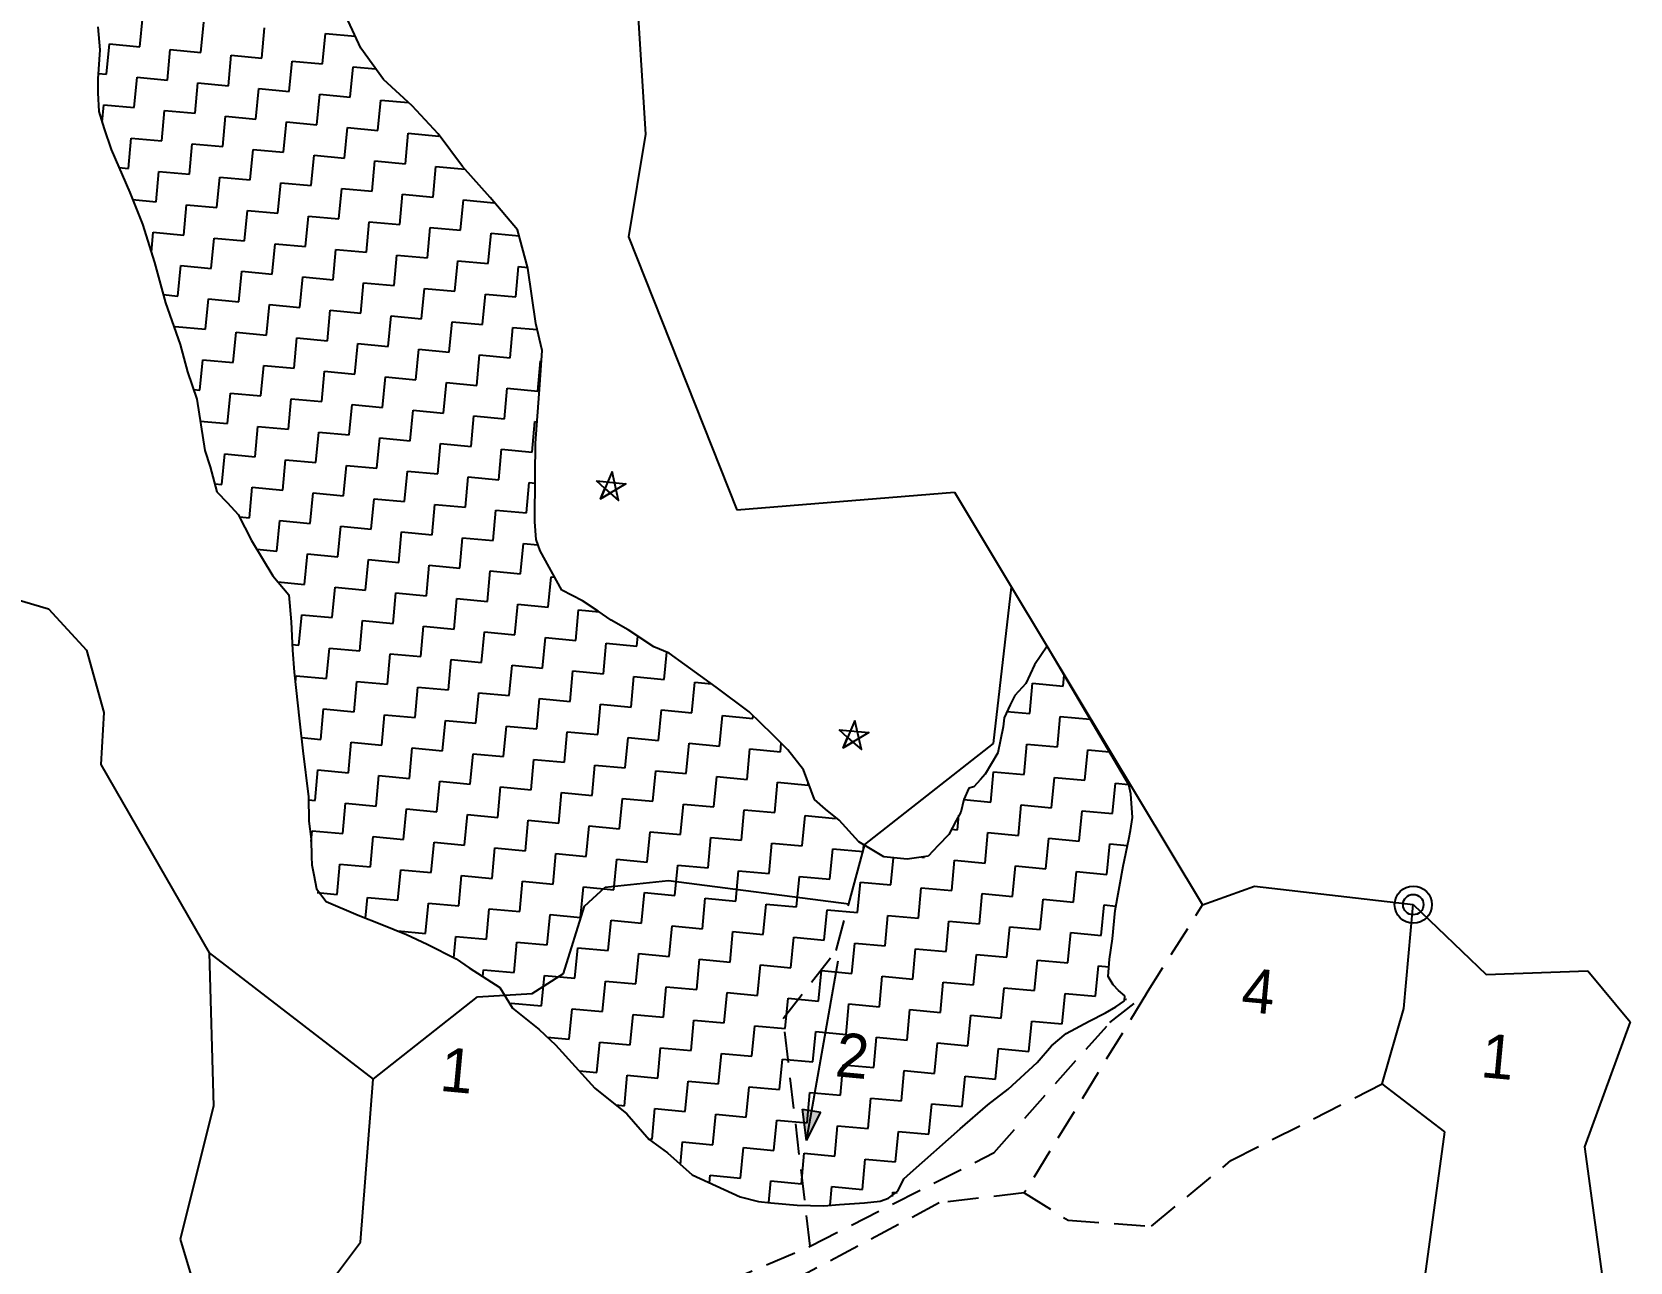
# Model space of a CAD drawing. Header units: metres. Extents: x 292095 to 294306, y 2100393 to 2102799.
# Drawn here: x 293723.3 to 293982.7, y 2100866.9 to 2101066.5 of the extents above; entities that cross this region are included whole.
import ezdxf
from ezdxf.enums import TextEntityAlignment as Align

# ---------------------------------------------------------------- set-up
doc = ezdxf.new("R2010")
doc.units = ezdxf.units.M
doc.header["$MEASUREMENT"] = 0
doc.linetypes.add('DASHED', pattern=[0.75, 0.5, -0.25])
for name, color, linetype in [('POLY_HATCH', 12, 'Continuous'), ('POLY_PARCEL', 6, 'Continuous'), ('POLY_SUBPARCEL', 6, 'DASHED'), ('TEXT_MAPIN', 7, 'Continuous'), ('V_BOUND_LINE', 7, 'Continuous')]:
    doc.layers.add(name, color=color, linetype=linetype)
doc.styles.add('TEXT_MAP', font='')
doc.styles.get('TEXT_MAP').set_extended_font_data('Kruti Dev 050')

msp = doc.modelspace()

# ---------------------------------------------------------------- hatches: boundary and pattern name
h = msp.add_hatch(color=256)
h.paths.add_polyline_path([(293849.86, 2100891.42), (293848.38, 2100891.68), (293849.01, 2100886.59)])
h.paths.add_polyline_path([(293849.01, 2100886.59), (293851.34, 2100891.16), (293849.86, 2100891.42)])

# ---------------------------------------------------------------- linework, layer by layer
for points in [[(293817.48, 2100995.16), (293815.56, 2100990.73), (293817.15, 2100991.67), (293818.53, 2100990.45)], [(293814.91, 2100993.64), (293819.71, 2100993.19), (293815.56, 2100990.73), (293816.29, 2100992.42)], [(293854.3, 2100953.23), (293859.11, 2100952.78), (293854.95, 2100950.32), (293855.68, 2100952.01)], [(293856.87, 2100954.75), (293854.95, 2100950.32), (293856.54, 2100951.26), (293857.92, 2100950.04)]]:
    msp.add_lwpolyline(points, close=True)
for points in [[(293816.29, 2100992.42), (293817.15, 2100991.67)], [(293855.68, 2100952.01), (293856.54, 2100951.26)], [(293849.01, 2100886.59), (293854.15, 2100915.72)], [(293848.38, 2100891.68), (293851.34, 2100891.16)], [(293849.01, 2100886.59), (293848.38, 2100891.68)], [(293849.01, 2100886.59), (293851.34, 2100891.16)]]:
    msp.add_lwpolyline(points)
for radius in [3.02, 1.66]:
    msp.add_circle((293947.49, 2100924.87), radius)
at = {"layer": 'POLY_HATCH', "linetype": 'Continuous'}
for p, q in [((293740.83, 2101064.11), (293741.29, 2101069.05)), ((293750.71, 2101063.18), (293751.18, 2101068.12)), ((293760.6, 2101062.26), (293761.06, 2101067.2)), ((293735.43, 2101059.63), (293735.89, 2101064.57)), ((293735.89, 2101064.57), (293740.83, 2101064.11)), ((293770.48, 2101061.33), (293770.95, 2101066.27)), ((293770.95, 2101066.27), (293775.79, 2101065.82)), ((293745.31, 2101058.7), (293745.77, 2101063.64)), ((293745.77, 2101063.64), (293750.71, 2101063.18)), ((293755.19, 2101057.78), (293755.66, 2101062.72)), ((293755.66, 2101062.72), (293760.6, 2101062.26)), ((293765.08, 2101056.85), (293765.54, 2101061.79)), ((293765.54, 2101061.79), (293770.48, 2101061.33)), ((293734.08, 2101059.75), (293735.43, 2101059.63)), ((293739.91, 2101054.22), (293740.37, 2101059.16)), ((293740.37, 2101059.16), (293745.31, 2101058.7)), ((293774.96, 2101055.93), (293775.43, 2101060.87)), ((293775.43, 2101060.87), (293779.08, 2101060.53)), ((293749.79, 2101053.3), (293750.25, 2101058.24)), ((293750.25, 2101058.24), (293755.19, 2101057.78)), ((293759.67, 2101052.37), (293760.14, 2101057.31)), ((293760.14, 2101057.31), (293765.08, 2101056.85)), ((293769.56, 2101051.45), (293770.02, 2101056.39)), ((293770.02, 2101056.39), (293774.96, 2101055.93)), ((293734.7, 2101051.86), (293734.96, 2101054.68)), ((293734.96, 2101054.68), (293739.91, 2101054.22)), ((293744.38, 2101048.82), (293744.85, 2101053.76)), ((293744.85, 2101053.76), (293749.79, 2101053.3)), ((293779.44, 2101050.52), (293779.91, 2101055.46)), ((293779.91, 2101055.46), (293784.45, 2101055.04)), ((293754.27, 2101047.89), (293754.73, 2101052.83)), ((293754.73, 2101052.83), (293759.67, 2101052.37)), ((293764.15, 2101046.97), (293764.62, 2101051.91)), ((293764.62, 2101051.91), (293769.56, 2101051.45)), ((293774.04, 2101046.04), (293774.5, 2101050.98)), ((293774.5, 2101050.98), (293779.44, 2101050.52)), ((293738.98, 2101044.34), (293739.44, 2101049.28)), ((293739.44, 2101049.28), (293744.38, 2101048.82)), ((293748.86, 2101043.41), (293749.33, 2101048.35)), ((293749.33, 2101048.35), (293754.27, 2101047.89)), ((293783.92, 2101045.12), (293784.38, 2101050.06)), ((293784.38, 2101050.06), (293789.33, 2101049.6)), ((293789.33, 2101049.6), (293789.35, 2101049.82)), ((293758.75, 2101042.49), (293759.21, 2101047.43)), ((293759.21, 2101047.43), (293764.15, 2101046.97)), ((293768.63, 2101041.56), (293769.1, 2101046.5)), ((293769.1, 2101046.5), (293774.04, 2101046.04)), ((293737.43, 2101044.48), (293738.98, 2101044.34)), ((293743.46, 2101038.93), (293743.92, 2101043.87)), ((293743.92, 2101043.87), (293748.86, 2101043.41)), ((293778.52, 2101040.64), (293778.98, 2101045.58)), ((293778.98, 2101045.58), (293783.92, 2101045.12)), ((293788.4, 2101039.71), (293788.86, 2101044.65)), ((293788.86, 2101044.65), (293793.6, 2101044.21)), ((293753.34, 2101038.01), (293753.81, 2101042.95)), ((293753.81, 2101042.95), (293758.75, 2101042.49)), ((293763.23, 2101037.08), (293763.69, 2101042.02)), ((293763.69, 2101042.02), (293768.63, 2101041.56)), ((293773.11, 2101036.16), (293773.58, 2101041.1)), ((293773.58, 2101041.1), (293778.52, 2101040.64)), ((293739.64, 2101039.29), (293743.46, 2101038.93)), ((293747.94, 2101033.53), (293748.4, 2101038.47)), ((293748.4, 2101038.47), (293753.34, 2101038.01)), ((293783, 2101035.23), (293783.46, 2101040.17)), ((293783.46, 2101040.17), (293788.4, 2101039.71)), ((293792.88, 2101034.31), (293793.34, 2101039.25)), ((293793.34, 2101039.25), (293798.29, 2101038.79)), ((293798.29, 2101038.79), (293798.3, 2101038.89)), ((293757.82, 2101032.6), (293758.29, 2101037.54)), ((293758.29, 2101037.54), (293763.23, 2101037.08)), ((293767.71, 2101031.68), (293768.17, 2101036.62)), ((293768.17, 2101036.62), (293773.11, 2101036.16)), ((293777.59, 2101030.75), (293778.05, 2101035.69)), ((293778.05, 2101035.69), (293783, 2101035.23)), ((293742.69, 2101030.73), (293743, 2101033.99)), ((293743, 2101033.99), (293747.94, 2101033.53)), ((293752.42, 2101028.12), (293752.88, 2101033.06)), ((293752.88, 2101033.06), (293757.82, 2101032.6)), ((293787.48, 2101029.83), (293787.94, 2101034.77)), ((293787.94, 2101034.77), (293792.88, 2101034.31)), ((293797.36, 2101028.9), (293797.82, 2101033.84)), ((293797.82, 2101033.84), (293802.41, 2101033.42)), ((293762.3, 2101027.2), (293762.77, 2101032.14)), ((293762.77, 2101032.14), (293767.71, 2101031.68)), ((293772.19, 2101026.27), (293772.65, 2101031.21)), ((293772.65, 2101031.21), (293777.59, 2101030.75)), ((293782.07, 2101025.35), (293782.53, 2101030.29)), ((293782.53, 2101030.29), (293787.48, 2101029.83)), ((293747.01, 2101023.64), (293747.48, 2101028.59)), ((293747.48, 2101028.59), (293752.42, 2101028.12)), ((293756.9, 2101022.72), (293757.36, 2101027.66)), ((293757.36, 2101027.66), (293762.3, 2101027.2)), ((293791.96, 2101024.42), (293792.42, 2101029.36)), ((293792.42, 2101029.36), (293797.36, 2101028.9)), ((293801.84, 2101023.5), (293802.3, 2101028.44)), ((293802.3, 2101028.44), (293803.77, 2101028.3)), ((293766.78, 2101021.79), (293767.25, 2101026.74)), ((293767.25, 2101026.74), (293772.19, 2101026.27)), ((293776.67, 2101020.87), (293777.13, 2101025.81)), ((293777.13, 2101025.81), (293782.07, 2101025.35)), ((293744.63, 2101023.87), (293747.01, 2101023.64)), ((293751.49, 2101018.24), (293751.96, 2101023.18)), ((293751.96, 2101023.18), (293756.9, 2101022.72)), ((293786.55, 2101019.94), (293787.01, 2101024.89)), ((293787.01, 2101024.89), (293791.96, 2101024.42)), ((293796.44, 2101019.02), (293796.9, 2101023.96)), ((293796.9, 2101023.96), (293801.84, 2101023.5)), ((293761.38, 2101017.31), (293761.84, 2101022.26)), ((293761.84, 2101022.26), (293766.78, 2101021.79)), ((293771.26, 2101016.39), (293771.73, 2101021.33)), ((293771.73, 2101021.33), (293776.67, 2101020.87)), ((293781.15, 2101015.46), (293781.61, 2101020.41)), ((293781.61, 2101020.41), (293786.55, 2101019.94)), ((293746.51, 2101018.26), (293746.55, 2101018.7)), ((293746.55, 2101018.7), (293751.49, 2101018.24)), ((293755.97, 2101012.83), (293756.44, 2101017.78)), ((293756.44, 2101017.78), (293761.38, 2101017.31)), ((293791.03, 2101014.54), (293791.49, 2101019.48)), ((293791.49, 2101019.48), (293796.44, 2101019.02)), ((293800.92, 2101013.61), (293801.38, 2101018.56)), ((293801.38, 2101018.56), (293805.31, 2101018.19)), ((293765.86, 2101011.91), (293766.32, 2101016.85)), ((293766.32, 2101016.85), (293771.26, 2101016.39)), ((293775.74, 2101010.98), (293776.2, 2101015.93)), ((293776.2, 2101015.93), (293781.15, 2101015.46)), ((293785.63, 2101010.06), (293786.09, 2101015)), ((293786.09, 2101015), (293791.03, 2101014.54)), ((293750.57, 2101008.35), (293751.03, 2101013.3)), ((293751.03, 2101013.3), (293755.97, 2101012.83)), ((293760.45, 2101007.43), (293760.92, 2101012.37)), ((293760.92, 2101012.37), (293765.86, 2101011.91)), ((293795.51, 2101009.13), (293795.97, 2101014.08)), ((293795.97, 2101014.08), (293800.92, 2101013.61)), ((293805.4, 2101008.21), (293805.86, 2101013.15)), ((293805.86, 2101013.15), (293806, 2101013.14)), ((293770.34, 2101006.5), (293770.8, 2101011.45)), ((293770.8, 2101011.45), (293775.74, 2101010.98)), ((293780.22, 2101005.58), (293780.68, 2101010.52)), ((293780.68, 2101010.52), (293785.63, 2101010.06)), ((293790.11, 2101004.65), (293790.57, 2101009.6)), ((293790.57, 2101009.6), (293795.51, 2101009.13)), ((293749.55, 2101008.45), (293750.57, 2101008.35)), ((293755.05, 2101002.95), (293755.51, 2101007.89)), ((293755.51, 2101007.89), (293760.45, 2101007.43)), ((293764.93, 2101002.02), (293765.4, 2101006.97)), ((293765.4, 2101006.97), (293770.34, 2101006.5)), ((293799.99, 2101003.73), (293800.45, 2101008.67)), ((293800.45, 2101008.67), (293805.4, 2101008.21)), ((293774.82, 2101001.1), (293775.28, 2101006.04)), ((293775.28, 2101006.04), (293780.22, 2101005.58)), ((293784.7, 2101000.17), (293785.16, 2101005.12)), ((293785.16, 2101005.12), (293790.11, 2101004.65)), ((293794.59, 2100999.25), (293795.05, 2101004.19)), ((293795.05, 2101004.19), (293799.99, 2101003.73)), ((293750.63, 2101003.36), (293755.05, 2101002.95)), ((293759.53, 2100997.54), (293759.99, 2101002.49)), ((293759.99, 2101002.49), (293764.93, 2101002.02)), ((293804.47, 2100998.32), (293804.93, 2101003.27)), ((293804.93, 2101003.27), (293805.28, 2101003.23)), ((293769.41, 2100996.62), (293769.88, 2101001.56)), ((293769.88, 2101001.56), (293774.82, 2101001.1)), ((293779.3, 2100995.69), (293779.76, 2101000.64)), ((293779.76, 2101000.64), (293784.7, 2101000.17)), ((293789.18, 2100994.77), (293789.64, 2100999.71)), ((293789.64, 2100999.71), (293794.59, 2100999.25)), ((293754.12, 2100993.07), (293754.59, 2100998.01)), ((293754.59, 2100998.01), (293759.53, 2100997.54)), ((293764.01, 2100992.14), (293764.47, 2100997.08)), ((293764.47, 2100997.08), (293769.41, 2100996.62)), ((293799.07, 2100993.84), (293799.53, 2100998.79)), ((293799.53, 2100998.79), (293804.47, 2100998.32)), ((293773.89, 2100991.21), (293774.35, 2100996.16)), ((293774.35, 2100996.16), (293779.3, 2100995.69)), ((293783.78, 2100990.29), (293784.24, 2100995.23)), ((293784.24, 2100995.23), (293789.18, 2100994.77)), ((293793.66, 2100989.36), (293794.12, 2100994.31)), ((293794.12, 2100994.31), (293799.07, 2100993.84)), ((293752.97, 2100993.17), (293754.12, 2100993.07)), ((293758.6, 2100987.66), (293759.07, 2100992.6)), ((293759.07, 2100992.6), (293764.01, 2100992.14)), ((293768.49, 2100986.74), (293768.95, 2100991.68)), ((293768.95, 2100991.68), (293773.89, 2100991.21)), ((293803.55, 2100988.44), (293804.01, 2100993.38)), ((293804.01, 2100993.38), (293804.99, 2100993.29)), ((293778.37, 2100985.81), (293778.83, 2100990.75)), ((293778.83, 2100990.75), (293783.78, 2100990.29)), ((293788.26, 2100984.89), (293788.72, 2100989.83)), ((293788.72, 2100989.83), (293793.66, 2100989.36)), ((293798.14, 2100983.96), (293798.6, 2100988.9)), ((293798.6, 2100988.9), (293803.55, 2100988.44)), ((293756.98, 2100987.81), (293758.6, 2100987.66)), ((293763.08, 2100982.26), (293763.55, 2100987.2)), ((293763.55, 2100987.2), (293768.49, 2100986.74)), ((293772.97, 2100981.33), (293773.43, 2100986.27)), ((293773.43, 2100986.27), (293778.37, 2100985.81)), ((293782.85, 2100980.41), (293783.31, 2100985.35)), ((293783.31, 2100985.35), (293788.26, 2100984.89)), ((293792.74, 2100979.48), (293793.2, 2100984.42)), ((293793.2, 2100984.42), (293798.14, 2100983.96)), ((293802.62, 2100978.56), (293803.08, 2100983.5)), ((293803.08, 2100983.5), (293805.44, 2100983.28)), ((293759.81, 2100982.56), (293763.08, 2100982.26)), ((293767.56, 2100976.85), (293768.02, 2100981.79)), ((293768.02, 2100981.79), (293772.97, 2100981.33)), ((293777.45, 2100975.93), (293777.91, 2100980.87)), ((293777.91, 2100980.87), (293782.85, 2100980.41)), ((293787.33, 2100975), (293787.79, 2100979.94)), ((293787.79, 2100979.94), (293792.74, 2100979.48)), ((293797.22, 2100974.08), (293797.68, 2100979.02)), ((293797.68, 2100979.02), (293802.62, 2100978.56)), ((293763.22, 2100977.26), (293767.56, 2100976.85)), ((293772.04, 2100971.45), (293772.5, 2100976.39)), ((293772.5, 2100976.39), (293777.45, 2100975.93)), ((293807.1, 2100973.15), (293807.56, 2100978.09)), ((293807.56, 2100978.09), (293808.14, 2100978.04)), ((293781.93, 2100970.52), (293782.39, 2100975.46)), ((293782.39, 2100975.46), (293787.33, 2100975)), ((293791.81, 2100969.6), (293792.27, 2100974.54)), ((293792.27, 2100974.54), (293797.22, 2100974.08)), ((293801.69, 2100968.67), (293802.16, 2100973.61)), ((293802.16, 2100973.61), (293807.1, 2100973.15)), ((293766.64, 2100966.97), (293767.1, 2100971.91)), ((293767.1, 2100971.91), (293772.04, 2100971.45)), ((293776.52, 2100966.04), (293776.98, 2100970.98)), ((293776.98, 2100970.98), (293781.93, 2100970.52)), ((293811.58, 2100967.75), (293812.04, 2100972.69)), ((293812.04, 2100972.69), (293815.39, 2100972.37)), ((293786.41, 2100965.12), (293786.87, 2100970.06)), ((293786.87, 2100970.06), (293791.81, 2100969.6)), ((293796.29, 2100964.19), (293796.75, 2100969.13)), ((293796.75, 2100969.13), (293801.69, 2100968.67)), ((293806.17, 2100963.27), (293806.64, 2100968.21)), ((293806.64, 2100968.21), (293811.58, 2100967.75)), ((293821.46, 2100966.82), (293821.62, 2100968.45)), ((293765.54, 2100967.07), (293766.64, 2100966.97)), ((293771.12, 2100961.56), (293771.58, 2100966.5)), ((293771.58, 2100966.5), (293776.52, 2100966.04)), ((293781, 2100960.64), (293781.46, 2100965.58)), ((293781.46, 2100965.58), (293786.41, 2100965.12)), ((293816.06, 2100962.34), (293816.52, 2100967.28)), ((293816.52, 2100967.28), (293821.46, 2100966.82)), ((293825.94, 2100961.42), (293826.36, 2100965.83)), ((293790.89, 2100959.71), (293791.35, 2100964.65)), ((293791.35, 2100964.65), (293796.29, 2100964.19)), ((293800.77, 2100958.79), (293801.23, 2100963.73)), ((293801.23, 2100963.73), (293806.17, 2100963.27)), ((293810.65, 2100957.86), (293811.12, 2100962.8)), ((293811.12, 2100962.8), (293816.06, 2100962.34)), ((293766.07, 2100960.93), (293766.17, 2100962.02)), ((293766.17, 2100962.02), (293771.12, 2100961.56)), ((293775.6, 2100956.16), (293776.06, 2100961.1)), ((293776.06, 2100961.1), (293781, 2100960.64)), ((293785.48, 2100955.23), (293785.94, 2100960.17)), ((293785.94, 2100960.17), (293790.89, 2100959.71)), ((293820.54, 2100956.94), (293821, 2100961.88)), ((293821, 2100961.88), (293825.94, 2100961.42)), ((293830.42, 2100956.01), (293830.89, 2100960.95)), ((293830.89, 2100960.95), (293833.62, 2100960.7)), ((293885.25, 2100955.87), (293885.71, 2100960.81)), ((293885.71, 2100960.81), (293890.65, 2100960.35)), ((293890.65, 2100960.35), (293890.82, 2100962.12)), ((293795.37, 2100954.31), (293795.83, 2100959.25)), ((293795.83, 2100959.25), (293800.77, 2100958.79)), ((293805.25, 2100953.38), (293805.71, 2100958.32)), ((293805.71, 2100958.32), (293810.65, 2100957.86)), ((293770.19, 2100951.68), (293770.65, 2100956.62)), ((293770.65, 2100956.62), (293775.6, 2100956.16)), ((293780.08, 2100950.75), (293780.54, 2100955.69)), ((293780.54, 2100955.69), (293785.48, 2100955.23)), ((293815.13, 2100952.46), (293815.6, 2100957.4)), ((293815.6, 2100957.4), (293820.54, 2100956.94)), ((293825.02, 2100951.53), (293825.48, 2100956.47)), ((293825.48, 2100956.47), (293830.42, 2100956.01)), ((293834.9, 2100950.61), (293835.37, 2100955.55)), ((293835.37, 2100955.55), (293840.31, 2100955.09)), ((293840.31, 2100955.09), (293840.35, 2100955.54)), ((293881.51, 2100956.22), (293885.25, 2100955.87)), ((293889.73, 2100950.46), (293890.19, 2100955.4)), ((293890.19, 2100955.4), (293895.06, 2100954.95)), ((293789.96, 2100949.83), (293790.42, 2100954.77)), ((293790.42, 2100954.77), (293795.37, 2100954.31)), ((293799.84, 2100948.9), (293800.31, 2100953.84)), ((293800.31, 2100953.84), (293805.25, 2100953.38)), ((293809.73, 2100947.98), (293810.19, 2100952.92)), ((293810.19, 2100952.92), (293815.13, 2100952.46)), ((293767.04, 2100951.97), (293770.19, 2100951.68)), ((293774.67, 2100946.27), (293775.13, 2100951.22)), ((293775.13, 2100951.22), (293780.08, 2100950.75)), ((293784.56, 2100945.35), (293785.02, 2100950.29)), ((293785.02, 2100950.29), (293789.96, 2100949.83)), ((293819.61, 2100947.05), (293820.08, 2100951.99)), ((293820.08, 2100951.99), (293825.02, 2100951.53)), ((293829.5, 2100946.13), (293829.96, 2100951.07)), ((293829.96, 2100951.07), (293834.9, 2100950.61)), ((293839.38, 2100945.2), (293839.84, 2100950.14)), ((293839.84, 2100950.14), (293844.79, 2100949.68)), ((293844.79, 2100949.68), (293844.92, 2100951.06)), ((293884.32, 2100945.98), (293884.79, 2100950.92)), ((293884.79, 2100950.92), (293889.73, 2100950.46)), ((293894.21, 2100945.06), (293894.67, 2100950)), ((293894.67, 2100950), (293898.18, 2100949.67)), ((293794.44, 2100944.42), (293794.9, 2100949.36)), ((293794.9, 2100949.36), (293799.84, 2100948.9)), ((293804.32, 2100943.5), (293804.79, 2100948.44)), ((293804.79, 2100948.44), (293809.73, 2100947.98)), ((293814.21, 2100942.57), (293814.67, 2100947.51)), ((293814.67, 2100947.51), (293819.61, 2100947.05)), ((293769.27, 2100941.79), (293769.73, 2100946.74)), ((293769.73, 2100946.74), (293774.67, 2100946.27)), ((293779.15, 2100940.87), (293779.61, 2100945.81)), ((293779.61, 2100945.81), (293784.56, 2100945.35)), ((293789.04, 2100939.94), (293789.5, 2100944.89)), ((293789.5, 2100944.89), (293794.44, 2100944.42)), ((293824.09, 2100941.65), (293824.56, 2100946.59)), ((293824.56, 2100946.59), (293829.5, 2100946.13)), ((293833.98, 2100940.72), (293834.44, 2100945.66)), ((293834.44, 2100945.66), (293839.38, 2100945.2)), ((293843.86, 2100939.8), (293844.32, 2100944.74)), ((293844.32, 2100944.74), (293849.27, 2100944.28)), ((293849.27, 2100944.28), (293849.31, 2100944.69)), ((293878.92, 2100941.5), (293879.38, 2100946.44)), ((293879.38, 2100946.44), (293884.32, 2100945.98)), ((293888.8, 2100940.58), (293889.27, 2100945.52)), ((293889.27, 2100945.52), (293894.21, 2100945.06)), ((293898.69, 2100939.65), (293899.15, 2100944.59)), ((293899.15, 2100944.59), (293901.29, 2100944.39)), ((293798.92, 2100939.02), (293799.38, 2100943.96)), ((293799.38, 2100943.96), (293804.32, 2100943.5)), ((293808.8, 2100938.09), (293809.27, 2100943.04)), ((293809.27, 2100943.04), (293814.21, 2100942.57)), ((293818.69, 2100937.17), (293819.15, 2100942.11)), ((293819.15, 2100942.11), (293824.09, 2100941.65)), ((293768.18, 2100941.9), (293769.27, 2100941.79)), ((293773.75, 2100936.39), (293774.21, 2100941.33)), ((293774.21, 2100941.33), (293779.15, 2100940.87)), ((293783.63, 2100935.46), (293784.09, 2100940.41)), ((293784.09, 2100940.41), (293789.04, 2100939.94)), ((293793.52, 2100934.54), (293793.98, 2100939.48)), ((293793.98, 2100939.48), (293798.92, 2100939.02)), ((293828.57, 2100936.24), (293829.04, 2100941.19)), ((293829.04, 2100941.19), (293833.98, 2100940.72)), ((293838.46, 2100935.32), (293838.92, 2100940.26)), ((293838.92, 2100940.26), (293843.86, 2100939.8)), ((293873.51, 2100937.02), (293873.74, 2100939.38)), ((293874.57, 2100941.91), (293878.92, 2100941.5)), ((293883.4, 2100936.1), (293883.86, 2100941.04)), ((293883.86, 2100941.04), (293888.8, 2100940.58)), ((293893.28, 2100935.17), (293893.75, 2100940.11)), ((293893.75, 2100940.11), (293898.69, 2100939.65)), ((293768.64, 2100935.14), (293768.8, 2100936.85)), ((293768.8, 2100936.85), (293773.75, 2100936.39)), ((293803.4, 2100933.61), (293803.86, 2100938.56)), ((293803.86, 2100938.56), (293808.8, 2100938.09)), ((293813.28, 2100932.69), (293813.75, 2100937.63)), ((293813.75, 2100937.63), (293818.69, 2100937.17)), ((293848.34, 2100934.39), (293848.8, 2100939.33)), ((293848.8, 2100939.33), (293853.75, 2100938.87)), ((293853.75, 2100938.87), (293853.76, 2100939)), ((293872.57, 2100937.11), (293873.51, 2100937.02)), ((293778.23, 2100930.98), (293778.69, 2100935.93)), ((293778.69, 2100935.93), (293783.63, 2100935.46)), ((293788.11, 2100930.06), (293788.57, 2100935)), ((293788.57, 2100935), (293793.52, 2100934.54)), ((293823.17, 2100931.76), (293823.63, 2100936.71)), ((293823.63, 2100936.71), (293828.57, 2100936.24)), ((293833.05, 2100930.84), (293833.51, 2100935.78)), ((293833.51, 2100935.78), (293838.46, 2100935.32)), ((293842.94, 2100929.91), (293843.4, 2100934.86)), ((293843.4, 2100934.86), (293848.34, 2100934.39)), ((293858.23, 2100933.47), (293858.33, 2100934.56)), ((293877.99, 2100931.62), (293878.46, 2100936.56)), ((293878.46, 2100936.56), (293883.4, 2100936.1)), ((293887.88, 2100930.69), (293888.34, 2100935.63)), ((293888.34, 2100935.63), (293893.28, 2100935.17)), ((293897.76, 2100929.77), (293898.23, 2100934.71)), ((293898.23, 2100934.71), (293901.1, 2100934.44)), ((293797.99, 2100929.13), (293798.46, 2100934.08)), ((293798.46, 2100934.08), (293803.4, 2100933.61)), ((293807.88, 2100928.21), (293808.34, 2100933.15)), ((293808.34, 2100933.15), (293813.28, 2100932.69)), ((293817.76, 2100927.28), (293818.23, 2100932.23)), ((293818.23, 2100932.23), (293823.17, 2100931.76)), ((293852.82, 2100928.99), (293853.28, 2100933.93)), ((293853.28, 2100933.93), (293858.23, 2100933.47)), ((293862.71, 2100928.06), (293863.12, 2100932.46)), ((293867.71, 2100932.58), (293868.11, 2100932.54)), ((293868.11, 2100932.54), (293868.12, 2100932.64)), ((293872.59, 2100927.14), (293873.05, 2100932.08)), ((293873.05, 2100932.08), (293877.99, 2100931.62)), ((293772.82, 2100926.5), (293773.28, 2100931.45)), ((293773.28, 2100931.45), (293778.23, 2100930.98)), ((293782.71, 2100925.58), (293783.17, 2100930.52)), ((293783.17, 2100930.52), (293788.11, 2100930.06)), ((293792.59, 2100924.65), (293793.05, 2100929.6)), ((293793.05, 2100929.6), (293797.99, 2100929.13)), ((293827.65, 2100926.36), (293828.11, 2100931.3)), ((293828.11, 2100931.3), (293833.05, 2100930.84)), ((293837.53, 2100925.43), (293837.99, 2100930.38)), ((293837.99, 2100930.38), (293842.94, 2100929.91)), ((293847.42, 2100924.51), (293847.88, 2100929.45)), ((293847.88, 2100929.45), (293852.82, 2100928.99)), ((293882.47, 2100926.21), (293882.94, 2100931.15)), ((293882.94, 2100931.15), (293887.88, 2100930.69)), ((293892.36, 2100925.29), (293892.82, 2100930.23)), ((293892.82, 2100930.23), (293897.76, 2100929.77)), ((293769.6, 2100926.81), (293772.82, 2100926.5)), ((293802.47, 2100923.73), (293802.94, 2100928.67)), ((293802.94, 2100928.67), (293807.88, 2100928.21)), ((293812.36, 2100922.8), (293812.82, 2100927.75)), ((293812.82, 2100927.75), (293817.76, 2100927.28)), ((293822.24, 2100921.88), (293822.71, 2100926.82)), ((293822.71, 2100926.82), (293827.65, 2100926.36)), ((293857.3, 2100923.58), (293857.76, 2100928.53)), ((293857.76, 2100928.53), (293862.71, 2100928.06)), ((293867.18, 2100922.66), (293867.65, 2100927.6)), ((293867.65, 2100927.6), (293872.59, 2100927.14)), ((293877.07, 2100921.73), (293877.53, 2100926.68)), ((293877.53, 2100926.68), (293882.47, 2100926.21)), ((293777.45, 2100922.69), (293777.76, 2100926.04)), ((293777.76, 2100926.04), (293782.71, 2100925.58)), ((293787.19, 2100920.17), (293787.65, 2100925.12)), ((293787.65, 2100925.12), (293792.59, 2100924.65)), ((293797.07, 2100919.25), (293797.53, 2100924.19)), ((293797.53, 2100924.19), (293802.47, 2100923.73)), ((293832.13, 2100920.95), (293832.59, 2100925.9)), ((293832.59, 2100925.9), (293837.53, 2100925.43)), ((293842.01, 2100920.03), (293842.47, 2100924.97)), ((293842.47, 2100924.97), (293847.42, 2100924.51)), ((293851.9, 2100919.1), (293852.36, 2100924.05)), ((293852.36, 2100924.05), (293857.3, 2100923.58)), ((293886.95, 2100920.81), (293887.42, 2100925.75)), ((293887.42, 2100925.75), (293892.36, 2100925.29)), ((293896.84, 2100919.88), (293897.3, 2100924.83)), ((293897.3, 2100924.83), (293899.24, 2100924.64)), ((293806.95, 2100918.32), (293807.42, 2100923.27)), ((293807.42, 2100923.27), (293812.36, 2100922.8)), ((293816.84, 2100917.4), (293817.3, 2100922.34)), ((293817.3, 2100922.34), (293822.24, 2100921.88)), ((293826.72, 2100916.47), (293827.19, 2100921.42)), ((293827.19, 2100921.42), (293832.13, 2100920.95)), ((293861.78, 2100918.18), (293862.24, 2100923.12)), ((293862.24, 2100923.12), (293867.18, 2100922.66)), ((293871.66, 2100917.25), (293872.13, 2100922.2)), ((293872.13, 2100922.2), (293877.07, 2100921.73)), ((293881.55, 2100916.33), (293882.01, 2100921.27)), ((293882.01, 2100921.27), (293886.95, 2100920.81)), ((293782.71, 2100920.59), (293787.19, 2100920.17)), ((293791.8, 2100916.26), (293792.13, 2100919.71)), ((293792.13, 2100919.71), (293797.07, 2100919.25)), ((293801.55, 2100913.84), (293802.01, 2100918.79)), ((293802.01, 2100918.79), (293806.95, 2100918.32)), ((293836.61, 2100915.55), (293837.07, 2100920.49)), ((293837.07, 2100920.49), (293842.01, 2100920.03)), ((293846.49, 2100914.62), (293846.95, 2100919.57)), ((293846.95, 2100919.57), (293851.9, 2100919.1)), ((293856.38, 2100913.7), (293856.84, 2100918.64)), ((293856.84, 2100918.64), (293861.78, 2100918.18)), ((293891.43, 2100915.4), (293891.9, 2100920.35)), ((293891.9, 2100920.35), (293896.84, 2100919.88)), ((293811.43, 2100912.92), (293811.9, 2100917.86)), ((293811.9, 2100917.86), (293816.84, 2100917.4)), ((293821.32, 2100911.99), (293821.78, 2100916.94)), ((293821.78, 2100916.94), (293826.72, 2100916.47)), ((293831.2, 2100911.07), (293831.66, 2100916.01)), ((293831.66, 2100916.01), (293836.61, 2100915.55)), ((293866.26, 2100912.77), (293866.72, 2100917.72)), ((293866.72, 2100917.72), (293871.66, 2100917.25)), ((293876.14, 2100911.85), (293876.61, 2100916.79)), ((293876.61, 2100916.79), (293881.55, 2100916.33)), ((293796.5, 2100913.18), (293796.61, 2100914.31)), ((293796.61, 2100914.31), (293801.55, 2100913.84)), ((293841.09, 2100910.14), (293841.55, 2100915.09)), ((293841.55, 2100915.09), (293846.49, 2100914.62)), ((293850.97, 2100909.22), (293851.43, 2100914.16)), ((293851.43, 2100914.16), (293856.38, 2100913.7)), ((293886.03, 2100910.92), (293886.49, 2100915.87)), ((293886.49, 2100915.87), (293891.43, 2100915.4)), ((293895.91, 2100910), (293896.38, 2100914.94)), ((293896.38, 2100914.94), (293898.1, 2100914.78)), ((293806.03, 2100908.44), (293806.49, 2100913.38)), ((293806.49, 2100913.38), (293811.43, 2100912.92)), ((293815.91, 2100907.51), (293816.38, 2100912.46)), ((293816.38, 2100912.46), (293821.32, 2100911.99)), ((293825.8, 2100906.59), (293826.26, 2100911.53)), ((293826.26, 2100911.53), (293831.2, 2100911.07)), ((293860.86, 2100908.29), (293861.32, 2100913.24)), ((293861.32, 2100913.24), (293866.26, 2100912.77)), ((293870.74, 2100907.37), (293871.2, 2100912.31)), ((293871.2, 2100912.31), (293876.14, 2100911.85)), ((293880.62, 2100906.44), (293881.09, 2100911.39)), ((293881.09, 2100911.39), (293886.03, 2100910.92)), ((293801.05, 2100908.49), (293801.09, 2100908.9)), ((293801.09, 2100908.9), (293806.03, 2100908.44)), ((293835.68, 2100905.66), (293836.14, 2100910.61)), ((293836.14, 2100910.61), (293841.09, 2100910.14)), ((293845.57, 2100904.74), (293846.03, 2100909.68)), ((293846.03, 2100909.68), (293850.97, 2100909.22)), ((293855.45, 2100903.81), (293855.91, 2100908.76)), ((293855.91, 2100908.76), (293860.86, 2100908.29)), ((293890.51, 2100905.52), (293890.97, 2100910.46)), ((293890.97, 2100910.46), (293895.91, 2100910)), ((293900.85, 2100909.54), (293900.97, 2100909.53)), ((293900.85, 2100909.44), (293900.85, 2100909.54)), ((293810.51, 2100903.04), (293810.97, 2100907.98)), ((293810.97, 2100907.98), (293815.91, 2100907.51)), ((293820.39, 2100902.11), (293820.86, 2100907.05)), ((293820.86, 2100907.05), (293825.8, 2100906.59)), ((293830.28, 2100901.19), (293830.74, 2100906.13)), ((293830.74, 2100906.13), (293835.68, 2100905.66)), ((293865.33, 2100902.89), (293865.8, 2100907.83)), ((293865.8, 2100907.83), (293870.74, 2100907.37)), ((293875.22, 2100901.96), (293875.68, 2100906.91)), ((293875.68, 2100906.91), (293880.62, 2100906.44)), ((293885.1, 2100901.04), (293885.57, 2100905.98)), ((293885.57, 2100905.98), (293890.51, 2100905.52)), ((293806.95, 2100903.37), (293810.51, 2100903.04)), ((293840.16, 2100900.26), (293840.62, 2100905.2)), ((293840.62, 2100905.2), (293845.57, 2100904.74)), ((293850.05, 2100899.34), (293850.51, 2100904.28)), ((293850.51, 2100904.28), (293855.45, 2100903.81)), ((293859.93, 2100898.41), (293860.39, 2100903.35)), ((293860.39, 2100903.35), (293865.33, 2100902.89)), ((293814.99, 2100897.63), (293815.45, 2100902.57)), ((293815.45, 2100902.57), (293820.39, 2100902.11)), ((293824.87, 2100896.71), (293825.33, 2100901.65)), ((293825.33, 2100901.65), (293830.28, 2100901.19)), ((293834.76, 2100895.78), (293835.22, 2100900.72)), ((293835.22, 2100900.72), (293840.16, 2100900.26)), ((293869.81, 2100897.48), (293870.28, 2100902.43)), ((293870.28, 2100902.43), (293875.22, 2100901.96)), ((293879.7, 2100896.56), (293880.16, 2100901.5)), ((293880.16, 2100901.5), (293885.1, 2100901.04)), ((293812.12, 2100897.9), (293814.99, 2100897.63)), ((293844.64, 2100894.86), (293845.1, 2100899.8)), ((293845.1, 2100899.8), (293850.05, 2100899.34)), ((293854.53, 2100893.93), (293854.99, 2100898.87)), ((293854.99, 2100898.87), (293859.93, 2100898.41)), ((293864.41, 2100893.01), (293864.87, 2100897.95)), ((293864.87, 2100897.95), (293869.81, 2100897.48)), ((293819.47, 2100892.23), (293819.93, 2100897.17)), ((293819.93, 2100897.17), (293824.87, 2100896.71)), ((293829.35, 2100891.3), (293829.81, 2100896.24)), ((293829.81, 2100896.24), (293834.76, 2100895.78)), ((293839.24, 2100890.38), (293839.7, 2100895.32)), ((293839.7, 2100895.32), (293844.64, 2100894.86)), ((293874.29, 2100892.08), (293874.76, 2100897.02)), ((293874.76, 2100897.02), (293879.7, 2100896.56)), ((293849.12, 2100889.45), (293849.58, 2100894.39)), ((293849.58, 2100894.39), (293854.53, 2100893.93)), ((293859.01, 2100888.53), (293859.47, 2100893.47)), ((293859.47, 2100893.47), (293864.41, 2100893.01)), ((293818.1, 2100892.35), (293819.47, 2100892.23)), ((293823.95, 2100886.82), (293824.41, 2100891.76)), ((293824.41, 2100891.76), (293829.35, 2100891.3)), ((293833.83, 2100885.9), (293834.29, 2100890.84)), ((293834.29, 2100890.84), (293839.24, 2100890.38)), ((293868.89, 2100887.6), (293869.35, 2100892.54)), ((293869.35, 2100892.54), (293874.29, 2100892.08)), ((293843.72, 2100884.97), (293844.18, 2100889.91)), ((293844.18, 2100889.91), (293849.12, 2100889.45)), ((293853.6, 2100884.05), (293854.06, 2100888.99)), ((293854.06, 2100888.99), (293859.01, 2100888.53)), ((293863.48, 2100883.12), (293863.95, 2100888.06)), ((293863.95, 2100888.06), (293868.89, 2100887.6)), ((293823.39, 2100886.87), (293823.95, 2100886.82)), ((293828.55, 2100882.71), (293828.89, 2100886.36)), ((293828.89, 2100886.36), (293833.83, 2100885.9)), ((293838.31, 2100880.49), (293838.77, 2100885.43)), ((293838.77, 2100885.43), (293843.72, 2100884.97)), ((293848.2, 2100879.57), (293848.66, 2100884.51)), ((293848.66, 2100884.51), (293853.6, 2100884.05)), ((293858.08, 2100878.64), (293858.54, 2100883.58)), ((293858.54, 2100883.58), (293863.48, 2100883.12)), ((293833.25, 2100879.72), (293833.37, 2100880.95)), ((293833.37, 2100880.95), (293838.31, 2100880.49)), ((293842.92, 2100876.5), (293843.25, 2100880.03)), ((293843.25, 2100880.03), (293848.2, 2100879.57)), ((293852.85, 2100876.08), (293853.14, 2100879.1)), ((293853.14, 2100879.1), (293858.08, 2100878.64)), ((293862.96, 2100877.49), (293863.02, 2100878.18)), ((293863.02, 2100878.18), (293863.72, 2100878.11))]:
    msp.add_line(p, q, dxfattribs=at)
at = {"layer": 'POLY_HATCH'}
for p, q in [((293776.67, 2101063.89), (293773.62, 2101070.55)), ((293734.02, 2101067.32), (293734.31, 2101063.62)), ((293780.34, 2101058.77), (293776.67, 2101063.89)), ((293734.31, 2101063.62), (293734.02, 2101058.87)), ((293734.02, 2101058.87), (293733.98, 2101056.64)), ((293785.04, 2101054.5), (293780.34, 2101058.77)), ((293733.98, 2101056.64), (293734.17, 2101053.59)), ((293734.17, 2101053.59), (293735.02, 2101050.8)), ((293789.24, 2101049.96), (293785.04, 2101054.5)), ((293735.02, 2101050.8), (293736.16, 2101047.42)), ((293793.21, 2101044.65), (293789.24, 2101049.96)), ((293736.16, 2101047.42), (293739.18, 2101040.45)), ((293797.68, 2101039.61), (293793.21, 2101044.65)), ((293739.18, 2101040.45), (293741.25, 2101035.31)), ((293802.14, 2101034.41), (293797.68, 2101039.61)), ((293741.25, 2101035.31), (293743.22, 2101029.07)), ((293803.79, 2101028.19), (293802.14, 2101034.41)), ((293743.22, 2101029.07), (293745, 2101022.52)), ((293805.08, 2101019.2), (293803.79, 2101028.19)), ((293745, 2101022.52), (293747.39, 2101015.76)), ((293806.1, 2101014.8), (293805.08, 2101019.2)), ((293747.39, 2101015.76), (293748.58, 2101011.35)), ((293805.74, 2101009.25), (293806.1, 2101014.8)), ((293748.58, 2101011.35), (293750.07, 2101006.9)), ((293750.07, 2101006.9), (293751.39, 2100998.56)), ((293805.01, 2100999.75), (293805.74, 2101009.25)), ((293805, 2100994.49), (293805.01, 2100999.75)), ((293751.39, 2100998.56), (293752.26, 2100995.93)), ((293752.26, 2100995.93), (293753.31, 2100991.84)), ((293804.94, 2100987.01), (293805, 2100994.49)), ((293753.31, 2100991.84), (293755.06, 2100990.09)), ((293755.06, 2100990.09), (293756.8, 2100988.17)), ((293756.8, 2100988.17), (293758.96, 2100983.98)), ((293805.15, 2100984.12), (293804.94, 2100987.01)), ((293758.96, 2100983.98), (293762.41, 2100978.24)), ((293805.77, 2100982.3), (293805.15, 2100984.12)), ((293809.32, 2100975.91), (293805.77, 2100982.3)), ((293762.41, 2100978.24), (293764.99, 2100975.13)), ((293812.67, 2100974.17), (293809.32, 2100975.91)), ((293764.99, 2100975.13), (293765.38, 2100970.79)), ((293815.22, 2100972.49), (293812.67, 2100974.17)), ((293765.38, 2100970.79), (293765.58, 2100966.15)), ((293817.32, 2100971.02), (293815.22, 2100972.49)), ((293820.05, 2100969.49), (293817.32, 2100971.02)), ((293824.25, 2100966.71), (293820.05, 2100969.49)), ((293765.58, 2100966.15), (293765.89, 2100962.61)), ((293826.71, 2100965.68), (293824.25, 2100966.71)), ((293834.33, 2100960.18), (293826.71, 2100965.68)), ((293888.06, 2100966.8), (293886.03, 2100963.79)), ((293901.33, 2100944.33), (293888.06, 2100966.8)), ((293886.03, 2100963.79), (293884.63, 2100960.74)), ((293765.89, 2100962.61), (293766.76, 2100954.64)), ((293839.7, 2100956.17), (293834.33, 2100960.18)), ((293884.63, 2100960.74), (293882.85, 2100958.83)), ((293882.85, 2100958.83), (293882.07, 2100957.31)), ((293843.5, 2100952.47), (293839.7, 2100956.17)), ((293881.08, 2100955.17), (293880.94, 2100953.75)), ((293882.07, 2100957.31), (293881.08, 2100955.17)), ((293766.76, 2100954.64), (293767.27, 2100949.81)), ((293845.98, 2100950.01), (293843.5, 2100952.47)), ((293880.94, 2100953.75), (293880.07, 2100949.53)), ((293767.27, 2100949.81), (293768.17, 2100942.39)), ((293848.54, 2100946.74), (293845.98, 2100950.01)), ((293880.07, 2100949.53), (293877.99, 2100946.05)), ((293850.33, 2100941.95), (293848.54, 2100946.74)), ((293877.27, 2100945.17), (293876.2, 2100943.99)), ((293877.99, 2100946.05), (293877.27, 2100945.17)), ((293768.17, 2100942.39), (293768.27, 2100938.4)), ((293852.09, 2100940.35), (293850.33, 2100941.95)), ((293875.38, 2100943.75), (293874.57, 2100941.91)), ((293876.2, 2100943.99), (293875.38, 2100943.75)), ((293901.67, 2100942.86), (293901.33, 2100944.33)), ((293901.95, 2100939.01), (293901.67, 2100942.86)), ((293854.32, 2100938.55), (293852.09, 2100940.35)), ((293874.06, 2100939.89), (293873.3, 2100938.52)), ((293874.57, 2100941.91), (293874.06, 2100939.89)), ((293768.27, 2100938.4), (293768.64, 2100935.5)), ((293857.5, 2100935.06), (293854.32, 2100938.55)), ((293873.3, 2100938.52), (293872.13, 2100936.24)), ((293901.31, 2100935.5), (293901.6, 2100936.91)), ((293901.6, 2100936.91), (293901.95, 2100939.01)), ((293768.64, 2100935.5), (293768.69, 2100932.62)), ((293861.58, 2100932.61), (293857.5, 2100935.06)), ((293870.37, 2100934.49), (293868.77, 2100932.73)), ((293872.13, 2100936.24), (293870.37, 2100934.49)), ((293900.42, 2100931.12), (293901.31, 2100935.5)), ((293768.69, 2100932.62), (293768.73, 2100931.34)), ((293865.37, 2100932.25), (293861.58, 2100932.61)), ((293868.77, 2100932.73), (293865.37, 2100932.25)), ((293768.73, 2100931.34), (293769.05, 2100929.72)), ((293769.05, 2100929.72), (293769.48, 2100927.45)), ((293899.11, 2100923.91), (293900.42, 2100931.12)), ((293769.48, 2100927.45), (293771.04, 2100925.39)), ((293771.04, 2100925.39), (293776.25, 2100923.14)), ((293898.68, 2100919.33), (293899.11, 2100923.91)), ((293776.25, 2100923.14), (293780.1, 2100921.67)), ((293780.1, 2100921.67), (293784.1, 2100920.02)), ((293784.1, 2100920.02), (293787.46, 2100918.43)), ((293898.21, 2100916.03), (293898.68, 2100919.33)), ((293787.46, 2100918.43), (293792.18, 2100916.07)), ((293792.18, 2100916.07), (293794.28, 2100914.6)), ((293897.95, 2100913.18), (293898.21, 2100916.03)), ((293794.28, 2100914.6), (293799.24, 2100911.43)), ((293799.24, 2100911.43), (293801.32, 2100908.05)), ((293898.78, 2100911.83), (293897.95, 2100913.18)), ((293899.65, 2100910.95), (293898.78, 2100911.83)), ((293900.68, 2100910.06), (293899.65, 2100910.95)), ((293897.56, 2100907.32), (293899.24, 2100908.28)), ((293899.24, 2100908.28), (293900.61, 2100909.27)), ((293900.61, 2100909.27), (293900.68, 2100910.06)), ((293801.32, 2100908.05), (293805.62, 2100904.61)), ((293891.18, 2100903.93), (293894.88, 2100905.98)), ((293894.88, 2100905.98), (293897.56, 2100907.32)), ((293805.62, 2100904.61), (293808.26, 2100902.14)), ((293888.76, 2100901.93), (293891.18, 2100903.93)), ((293808.26, 2100902.14), (293814.69, 2100895.08)), ((293886.44, 2100899.27), (293888.76, 2100901.93)), ((293881.72, 2100894.93), (293886.44, 2100899.27)), ((293814.69, 2100895.08), (293819.88, 2100890.93)), ((293878.45, 2100892.37), (293881.72, 2100894.93)), ((293819.88, 2100890.93), (293823.48, 2100886.77)), ((293873.94, 2100888.49), (293878.45, 2100892.37)), ((293865.88, 2100881.36), (293873.94, 2100888.49)), ((293823.48, 2100886.77), (293826.46, 2100884.57)), ((293826.46, 2100884.57), (293830.44, 2100881.01)), ((293830.44, 2100881.01), (293838.24, 2100877.42)), ((293863.85, 2100878.37), (293864.83, 2100880.35)), ((293864.83, 2100880.35), (293865.88, 2100881.36)), ((293838.24, 2100877.42), (293841.2, 2100876.66)), ((293860.98, 2100876.72), (293862.31, 2100877.24)), ((293862.31, 2100877.24), (293863.85, 2100878.37)), ((293841.2, 2100876.66), (293843.25, 2100876.47)), ((293843.25, 2100876.47), (293847.52, 2100876.07)), ((293847.52, 2100876.07), (293851.82, 2100875.98)), ((293851.82, 2100875.98), (293854.39, 2100876.22)), ((293854.39, 2100876.22), (293858.41, 2100876.48)), ((293858.41, 2100876.48), (293860.98, 2100876.72))]:
    msp.add_line(p, q, dxfattribs=at)
at = {"layer": 'POLY_PARCEL'}
for p, q in [((293879.39, 2100951.03), (293882.29, 2100976.39)), ((293717.72, 2100975.33), (293725.99, 2100972.86)), ((293725.99, 2100972.86), (293732.16, 2100966.16)), ((293732.16, 2100966.16), (293734.96, 2100956.04)), ((293734.96, 2100956.04), (293734.51, 2100947.59)), ((293858.46, 2100934.63), (293879.39, 2100951.03)), ((293734.51, 2100947.59), (293752.06, 2100917.05)), ((293855.86, 2100925.01), (293858.46, 2100934.63)), ((293812.97, 2100924.61), (293816.32, 2100927.69)), ((293816.32, 2100927.69), (293826.62, 2100928.77)), ((293826.62, 2100928.77), (293855.86, 2100925.01)), ((293809.57, 2100913.71), (293812.97, 2100924.61)), ((293945.97, 2100908.01), (293947.49, 2100924.87)), ((293752.06, 2100917.05), (293752.79, 2100892.17)), ((293752.06, 2100917.05), (293778.71, 2100896.54)), ((293804.5, 2100910.44), (293809.57, 2100913.71)), ((293778.71, 2100896.54), (293795.61, 2100909.92)), ((293795.61, 2100909.92), (293804.5, 2100910.44)), ((293942.44, 2100895.76), (293945.97, 2100908.01)), ((293776.62, 2100870.09), (293778.71, 2100896.54)), ((293952.6, 2100888.01), (293942.44, 2100895.76)), ((293752.79, 2100892.17), (293747.37, 2100870.58)), ((293945.1, 2100833.16), (293952.6, 2100888.01)), ((293747.37, 2100870.58), (293751.55, 2100856.73)), ((293770, 2100861.19), (293776.62, 2100870.09))]:
    msp.add_line(p, q, dxfattribs=at)
at = {"layer": 'POLY_SUBPARCEL', "ltscale": 10}
for p, q in [((293853.82, 2100917.45), (293855.86, 2100925.01)), ((293904.2, 2100910.42), (293913.31, 2100924.81)), ((293845.24, 2100906.37), (293853.82, 2100917.45)), ((293904.2, 2100910.42), (293884.36, 2100878.07)), ((293898.26, 2100905.76), (293904.2, 2100910.42)), ((293849.61, 2100869.44), (293845.24, 2100906.37)), ((293879.46, 2100884.62), (293898.26, 2100905.76)), ((293917.91, 2100883.34), (293942.44, 2100895.76)), ((293849.61, 2100869.44), (293879.46, 2100884.62)), ((293905.02, 2100872.66), (293917.91, 2100883.34)), ((293884.36, 2100878.07), (293870.57, 2100876.46)), ((293884.36, 2100878.07), (293891.48, 2100873.64)), ((293870.57, 2100876.46), (293835.78, 2100857.98)), ((293891.48, 2100873.64), (293905.02, 2100872.66)), ((293814.88, 2100854.72), (293849.61, 2100869.44))]:
    msp.add_line(p, q, dxfattribs=at)
at = {"layer": 'V_BOUND_LINE'}
for p, q in [((293820.77, 2101083.59), (293822.89, 2101049.9)), ((293822.89, 2101049.9), (293820.13, 2101033.24)), ((293820.13, 2101033.24), (293837.69, 2100988.94)), ((293837.69, 2100988.94), (293873.01, 2100991.83)), ((293873.01, 2100991.83), (293882.29, 2100976.39)), ((293882.29, 2100976.39), (293913.31, 2100924.81)), ((293913.31, 2100924.81), (293921.7, 2100927.84)), ((293921.7, 2100927.84), (293947.49, 2100924.87)), ((293947.49, 2100924.87), (293959.31, 2100913.52)), ((293959.31, 2100913.52), (293975.82, 2100914.12)), ((293975.82, 2100914.12), (293982.67, 2100905.85)), ((293982.67, 2100905.85), (293975.29, 2100885.57)), ((293975.29, 2100885.57), (293978.99, 2100858.42))]:
    msp.add_line(p, q, dxfattribs=at)

# ---------------------------------------------------------------- texts
at = {"layer": 'TEXT_MAPIN', "style": 'TEXT_MAP'}
for s, p in [('4', (293922.39, 2100910.85)), ('2', (293856.49, 2100900.4)), ('1', (293961.25, 2100900.21)), ('1', (293792.32, 2100897.98))]:
    msp.add_text(s, height=7.15, rotation=354.6533, dxfattribs=at).set_placement(p, align=Align.MIDDLE)

doc.saveas('drawing.dxf')
